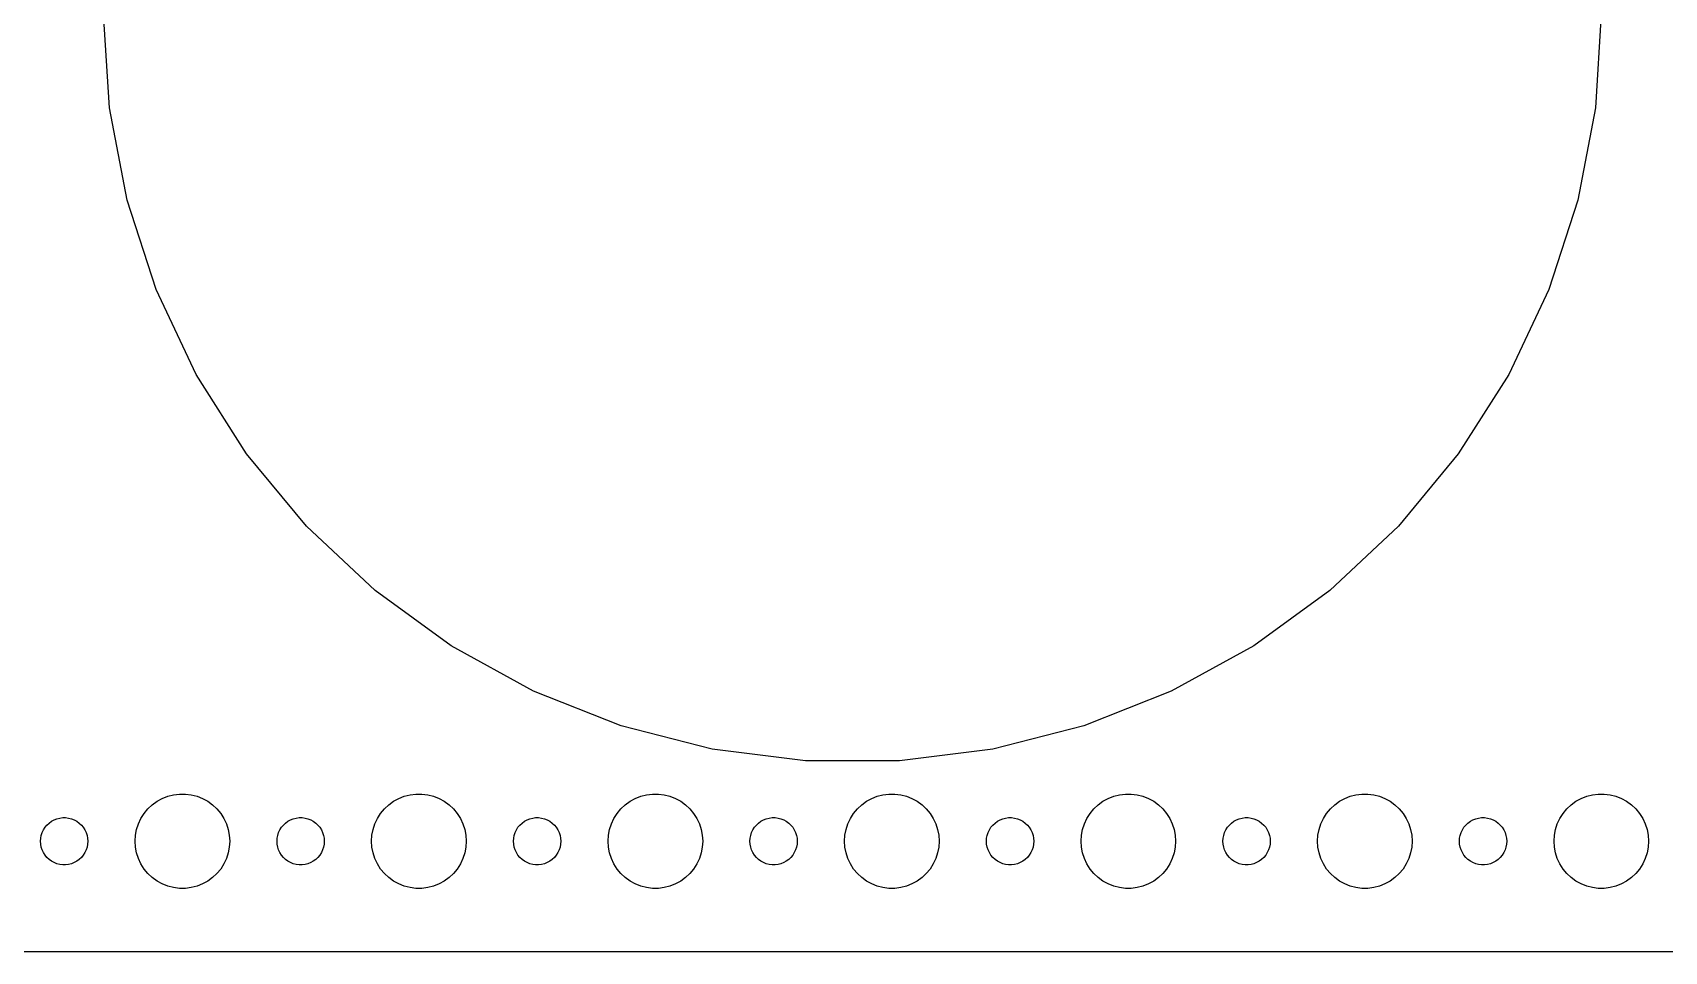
# Model space of a CAD drawing. Header units: metres. Extents: x -254 to 254, y -59 to 59.
# Drawn here: x -152 to -48.5, y -59.5 to -1.2 of the extents above; entities that cross this region are included whole.
import ezdxf

# ---------------------------------------------------------------- set-up
doc = ezdxf.new("R2010")
doc.units = ezdxf.units.M

msp = doc.modelspace()

# ---------------------------------------------------------------- linework, layer by layer
for p, q in [((-147.125, -5.9533), (-147.5, 0)), ((-52.5, 0), (-52.8745, -5.9533)), ((-146.008, -11.8128), (-147.125, -5.9533)), ((-52.8745, -5.9533), (-53.9923, -11.8128)), ((-144.164, -17.4859), (-146.008, -11.8128)), ((-53.9923, -11.8128), (-55.8356, -17.4859)), ((-141.625, -22.8833), (-144.164, -17.4859)), ((-55.8356, -17.4859), (-58.3754, -22.8833)), ((-138.428, -27.9198), (-141.625, -22.8833)), ((-58.3754, -22.8833), (-61.5717, -27.9198)), ((-134.626, -32.516), (-138.428, -27.9198)), ((-61.5717, -27.9198), (-65.374, -32.516)), ((-130.278, -36.5994), (-134.626, -32.516)), ((-65.374, -32.516), (-69.7224, -36.5994)), ((-125.452, -40.1056), (-130.278, -36.5994)), ((-69.7224, -36.5994), (-74.5482, -40.1056)), ((-120.225, -42.9793), (-125.452, -40.1056)), ((-74.5482, -40.1056), (-79.7755, -42.9793)), ((-114.678, -45.1752), (-120.225, -42.9793)), ((-79.7755, -42.9793), (-85.3217, -45.1752)), ((-108.901, -46.6586), (-114.678, -45.1752)), ((-85.3217, -45.1752), (-91.0994, -46.6586)), ((-102.983, -47.4063), (-108.901, -46.6586)), ((-97.0174, -47.4063), (-102.983, -47.4063)), ((-91.0994, -46.6586), (-97.0174, -47.4063)), ((-143.777, -49.7855), (-143.427, -49.6468)), ((-143.427, -49.6468), (-143.062, -49.5531)), ((-143.062, -49.5531), (-142.688, -49.5059)), ((-142.688, -49.5059), (-142.312, -49.5059)), ((-142.312, -49.5059), (-141.938, -49.5531)), ((-141.938, -49.5531), (-141.573, -49.6468)), ((-141.573, -49.6468), (-141.223, -49.7855)), ((-128.777, -49.7855), (-128.427, -49.6468)), ((-128.427, -49.6468), (-128.062, -49.5531)), ((-128.062, -49.5531), (-127.688, -49.5059)), ((-127.688, -49.5059), (-127.312, -49.5059)), ((-127.312, -49.5059), (-126.938, -49.5531)), ((-126.938, -49.5531), (-126.573, -49.6468)), ((-126.573, -49.6468), (-126.223, -49.7855)), ((-113.777, -49.7855), (-113.427, -49.6468)), ((-113.427, -49.6468), (-113.062, -49.5531)), ((-113.062, -49.5531), (-112.688, -49.5059)), ((-112.688, -49.5059), (-112.312, -49.5059)), ((-112.312, -49.5059), (-111.938, -49.5531)), ((-111.938, -49.5531), (-111.573, -49.6468)), ((-111.573, -49.6468), (-111.223, -49.7855)), ((-98.7773, -49.7855), (-98.427, -49.6468)), ((-98.427, -49.6468), (-98.0621, -49.5531)), ((-98.0621, -49.5531), (-97.6884, -49.5059)), ((-97.6884, -49.5059), (-97.3116, -49.5059)), ((-97.3116, -49.5059), (-96.9379, -49.5531)), ((-96.9379, -49.5531), (-96.573, -49.6468)), ((-96.573, -49.6468), (-96.2227, -49.7855)), ((-83.7773, -49.7855), (-83.427, -49.6468)), ((-83.427, -49.6468), (-83.0621, -49.5531)), ((-83.0621, -49.5531), (-82.6884, -49.5059)), ((-82.6884, -49.5059), (-82.3116, -49.5059)), ((-82.3116, -49.5059), (-81.9379, -49.5531)), ((-81.9379, -49.5531), (-81.573, -49.6468)), ((-81.573, -49.6468), (-81.2227, -49.7855)), ((-68.7773, -49.7855), (-68.427, -49.6468)), ((-68.427, -49.6468), (-68.0621, -49.5531)), ((-68.0621, -49.5531), (-67.6884, -49.5059)), ((-67.6884, -49.5059), (-67.3116, -49.5059)), ((-67.3116, -49.5059), (-66.9379, -49.5531)), ((-66.9379, -49.5531), (-66.573, -49.6468)), ((-66.573, -49.6468), (-66.2227, -49.7855)), ((-53.7773, -49.7855), (-53.427, -49.6468)), ((-53.427, -49.6468), (-53.0621, -49.5531)), ((-53.0621, -49.5531), (-52.6884, -49.5059)), ((-52.6884, -49.5059), (-52.3116, -49.5059)), ((-52.3116, -49.5059), (-51.9379, -49.5531)), ((-51.9379, -49.5531), (-51.5729, -49.6468)), ((-51.5729, -49.6468), (-51.2227, -49.7855)), ((-144.927, -50.7366), (-144.687, -50.4464)), ((-144.687, -50.4464), (-144.412, -50.1885)), ((-144.412, -50.1885), (-144.107, -49.967)), ((-144.107, -49.967), (-143.777, -49.7855)), ((-141.223, -49.7855), (-140.893, -49.967)), ((-140.893, -49.967), (-140.588, -50.1885)), ((-140.588, -50.1885), (-140.313, -50.4464)), ((-140.313, -50.4464), (-140.073, -50.7366)), ((-129.927, -50.7366), (-129.687, -50.4464)), ((-129.687, -50.4464), (-129.412, -50.1885)), ((-129.412, -50.1885), (-129.107, -49.967)), ((-129.107, -49.967), (-128.777, -49.7855)), ((-126.223, -49.7855), (-125.893, -49.967)), ((-125.893, -49.967), (-125.588, -50.1885)), ((-125.588, -50.1885), (-125.313, -50.4464)), ((-125.313, -50.4464), (-125.073, -50.7366)), ((-114.927, -50.7366), (-114.687, -50.4464)), ((-114.687, -50.4464), (-114.412, -50.1885)), ((-114.412, -50.1885), (-114.107, -49.967)), ((-114.107, -49.967), (-113.777, -49.7855)), ((-111.223, -49.7855), (-110.893, -49.967)), ((-110.893, -49.967), (-110.588, -50.1885)), ((-110.588, -50.1885), (-110.313, -50.4464)), ((-110.313, -50.4464), (-110.073, -50.7366)), ((-99.927, -50.7366), (-99.6869, -50.4464)), ((-99.6869, -50.4464), (-99.4123, -50.1885)), ((-99.4123, -50.1885), (-99.1075, -49.967)), ((-99.1075, -49.967), (-98.7773, -49.7855)), ((-96.2227, -49.7855), (-95.8925, -49.967)), ((-95.8925, -49.967), (-95.5877, -50.1885)), ((-95.5877, -50.1885), (-95.3131, -50.4464)), ((-95.3131, -50.4464), (-95.073, -50.7366)), ((-84.927, -50.7366), (-84.6869, -50.4464)), ((-84.6869, -50.4464), (-84.4123, -50.1885)), ((-84.4123, -50.1885), (-84.1075, -49.967)), ((-84.1075, -49.967), (-83.7773, -49.7855)), ((-81.2227, -49.7855), (-80.8925, -49.967)), ((-80.8925, -49.967), (-80.5877, -50.1885)), ((-80.5877, -50.1885), (-80.3131, -50.4464)), ((-80.3131, -50.4464), (-80.073, -50.7366)), ((-69.927, -50.7366), (-69.6869, -50.4464)), ((-69.6869, -50.4464), (-69.4123, -50.1885)), ((-69.4123, -50.1885), (-69.1075, -49.967)), ((-69.1075, -49.967), (-68.7773, -49.7855)), ((-66.2227, -49.7855), (-65.8925, -49.967)), ((-65.8925, -49.967), (-65.5877, -50.1885)), ((-65.5877, -50.1885), (-65.3131, -50.4464)), ((-65.3131, -50.4464), (-65.073, -50.7366)), ((-54.927, -50.7366), (-54.6869, -50.4464)), ((-54.6869, -50.4464), (-54.4123, -50.1885)), ((-54.4123, -50.1885), (-54.1075, -49.967)), ((-54.1075, -49.967), (-53.7773, -49.7855)), ((-51.2227, -49.7855), (-50.8925, -49.967)), ((-50.8925, -49.967), (-50.5877, -50.1885)), ((-50.5877, -50.1885), (-50.3131, -50.4464)), ((-50.3131, -50.4464), (-50.0729, -50.7366)), ((-151.314, -51.7774), (-151.214, -51.6183)), ((-151.214, -51.6183), (-151.093, -51.4732)), ((-151.093, -51.4732), (-150.956, -51.3442)), ((-150.956, -51.3442), (-150.804, -51.2335)), ((-150.804, -51.2335), (-150.639, -51.1428)), ((-150.639, -51.1428), (-150.464, -51.0734)), ((-150.464, -51.0734), (-150.281, -51.0266)), ((-150.281, -51.0266), (-150.094, -51.003)), ((-150.094, -51.003), (-149.906, -51.003)), ((-149.906, -51.003), (-149.719, -51.0266)), ((-149.719, -51.0266), (-149.536, -51.0734)), ((-149.536, -51.0734), (-149.361, -51.1428)), ((-149.361, -51.1428), (-149.196, -51.2335)), ((-149.196, -51.2335), (-149.044, -51.3442)), ((-149.044, -51.3442), (-148.907, -51.4732)), ((-148.907, -51.4732), (-148.786, -51.6183)), ((-148.786, -51.6183), (-148.686, -51.7774)), ((-145.406, -51.7539), (-145.289, -51.3956)), ((-145.289, -51.3956), (-145.129, -51.0547)), ((-145.129, -51.0547), (-144.927, -50.7366)), ((-140.073, -50.7366), (-139.871, -51.0547)), ((-139.871, -51.0547), (-139.711, -51.3956)), ((-139.711, -51.3956), (-139.594, -51.7539)), ((-136.314, -51.7774), (-136.214, -51.6183)), ((-136.214, -51.6183), (-136.093, -51.4732)), ((-136.093, -51.4732), (-135.956, -51.3442)), ((-135.956, -51.3442), (-135.804, -51.2335)), ((-135.804, -51.2335), (-135.639, -51.1428)), ((-135.639, -51.1428), (-135.464, -51.0734)), ((-135.464, -51.0734), (-135.281, -51.0266)), ((-135.281, -51.0266), (-135.094, -51.003)), ((-135.094, -51.003), (-134.906, -51.003)), ((-134.906, -51.003), (-134.719, -51.0266)), ((-134.719, -51.0266), (-134.536, -51.0734)), ((-134.536, -51.0734), (-134.361, -51.1428)), ((-134.361, -51.1428), (-134.196, -51.2335)), ((-134.196, -51.2335), (-134.044, -51.3442)), ((-134.044, -51.3442), (-133.907, -51.4732)), ((-133.907, -51.4732), (-133.786, -51.6183)), ((-133.786, -51.6183), (-133.686, -51.7774)), ((-130.406, -51.7539), (-130.289, -51.3956)), ((-130.289, -51.3956), (-130.129, -51.0547)), ((-130.129, -51.0547), (-129.927, -50.7366)), ((-125.073, -50.7366), (-124.871, -51.0547)), ((-124.871, -51.0547), (-124.711, -51.3956)), ((-124.711, -51.3956), (-124.594, -51.7539)), ((-121.314, -51.7774), (-121.214, -51.6183)), ((-121.214, -51.6183), (-121.093, -51.4732)), ((-121.093, -51.4732), (-120.956, -51.3442)), ((-120.956, -51.3442), (-120.804, -51.2335)), ((-120.804, -51.2335), (-120.639, -51.1428)), ((-120.639, -51.1428), (-120.464, -51.0734)), ((-120.464, -51.0734), (-120.281, -51.0266)), ((-120.281, -51.0266), (-120.094, -51.003)), ((-120.094, -51.003), (-119.906, -51.003)), ((-119.906, -51.003), (-119.719, -51.0266)), ((-119.719, -51.0266), (-119.536, -51.0734)), ((-119.536, -51.0734), (-119.361, -51.1428)), ((-119.361, -51.1428), (-119.196, -51.2335)), ((-119.196, -51.2335), (-119.044, -51.3442)), ((-119.044, -51.3442), (-118.907, -51.4732)), ((-118.907, -51.4732), (-118.786, -51.6183)), ((-118.786, -51.6183), (-118.686, -51.7774)), ((-115.406, -51.7539), (-115.289, -51.3956)), ((-115.289, -51.3956), (-115.129, -51.0547)), ((-115.129, -51.0547), (-114.927, -50.7366)), ((-110.073, -50.7366), (-109.871, -51.0547)), ((-109.871, -51.0547), (-109.711, -51.3956)), ((-109.711, -51.3956), (-109.594, -51.7539)), ((-106.314, -51.7774), (-106.214, -51.6183)), ((-106.214, -51.6183), (-106.093, -51.4732)), ((-106.093, -51.4732), (-105.956, -51.3442)), ((-105.956, -51.3442), (-105.804, -51.2335)), ((-105.804, -51.2335), (-105.639, -51.1428)), ((-105.639, -51.1428), (-105.464, -51.0734)), ((-105.464, -51.0734), (-105.281, -51.0266)), ((-105.281, -51.0266), (-105.094, -51.003)), ((-105.094, -51.003), (-104.906, -51.003)), ((-104.906, -51.003), (-104.719, -51.0266)), ((-104.719, -51.0266), (-104.536, -51.0734)), ((-104.536, -51.0734), (-104.361, -51.1428)), ((-104.361, -51.1428), (-104.196, -51.2335)), ((-104.196, -51.2335), (-104.044, -51.3442)), ((-104.044, -51.3442), (-103.907, -51.4732)), ((-103.907, -51.4732), (-103.786, -51.6183)), ((-103.786, -51.6183), (-103.686, -51.7774)), ((-100.406, -51.7539), (-100.289, -51.3956)), ((-100.289, -51.3956), (-100.129, -51.0547)), ((-100.129, -51.0547), (-99.927, -50.7366)), ((-95.073, -50.7366), (-94.8711, -51.0547)), ((-94.8711, -51.0547), (-94.7107, -51.3956)), ((-94.7107, -51.3956), (-94.5943, -51.7539)), ((-91.3145, -51.7774), (-91.2135, -51.6183)), ((-91.2135, -51.6183), (-91.0934, -51.4732)), ((-91.0934, -51.4732), (-90.9561, -51.3442)), ((-90.9561, -51.3442), (-90.8037, -51.2335)), ((-90.8037, -51.2335), (-90.6387, -51.1428)), ((-90.6387, -51.1428), (-90.4635, -51.0734)), ((-90.4635, -51.0734), (-90.2811, -51.0266)), ((-90.2811, -51.0266), (-90.0942, -51.003)), ((-90.0942, -51.003), (-89.9058, -51.003)), ((-89.9058, -51.003), (-89.7189, -51.0266)), ((-89.7189, -51.0266), (-89.5365, -51.0734)), ((-89.5365, -51.0734), (-89.3613, -51.1428)), ((-89.3613, -51.1428), (-89.1963, -51.2335)), ((-89.1963, -51.2335), (-89.0439, -51.3442)), ((-89.0439, -51.3442), (-88.9065, -51.4732)), ((-88.9065, -51.4732), (-88.7865, -51.6183)), ((-88.7865, -51.6183), (-88.6855, -51.7774)), ((-85.4057, -51.7539), (-85.2893, -51.3956)), ((-85.2893, -51.3956), (-85.1289, -51.0547)), ((-85.1289, -51.0547), (-84.927, -50.7366)), ((-80.073, -50.7366), (-79.8711, -51.0547)), ((-79.8711, -51.0547), (-79.7107, -51.3956)), ((-79.7107, -51.3956), (-79.5943, -51.7539)), ((-76.3145, -51.7774), (-76.2135, -51.6183)), ((-76.2135, -51.6183), (-76.0934, -51.4732)), ((-76.0934, -51.4732), (-75.9561, -51.3442)), ((-75.9561, -51.3442), (-75.8037, -51.2335)), ((-75.8037, -51.2335), (-75.6387, -51.1428)), ((-75.6387, -51.1428), (-75.4635, -51.0734)), ((-75.4635, -51.0734), (-75.2811, -51.0266)), ((-75.2811, -51.0266), (-75.0942, -51.003)), ((-75.0942, -51.003), (-74.9058, -51.003)), ((-74.9058, -51.003), (-74.7189, -51.0266)), ((-74.7189, -51.0266), (-74.5365, -51.0734)), ((-74.5365, -51.0734), (-74.3613, -51.1428)), ((-74.3613, -51.1428), (-74.1963, -51.2335)), ((-74.1963, -51.2335), (-74.0439, -51.3442)), ((-74.0439, -51.3442), (-73.9065, -51.4732)), ((-73.9065, -51.4732), (-73.7865, -51.6183)), ((-73.7865, -51.6183), (-73.6855, -51.7774)), ((-70.4057, -51.7539), (-70.2893, -51.3956)), ((-70.2893, -51.3956), (-70.1289, -51.0547)), ((-70.1289, -51.0547), (-69.927, -50.7366)), ((-65.073, -50.7366), (-64.8711, -51.0547)), ((-64.8711, -51.0547), (-64.7107, -51.3956)), ((-64.7107, -51.3956), (-64.5943, -51.7539)), ((-61.3145, -51.7774), (-61.2135, -51.6183)), ((-61.2135, -51.6183), (-61.0934, -51.4732)), ((-61.0934, -51.4732), (-60.9561, -51.3442)), ((-60.9561, -51.3442), (-60.8037, -51.2335)), ((-60.8037, -51.2335), (-60.6387, -51.1428)), ((-60.6387, -51.1428), (-60.4635, -51.0734)), ((-60.4635, -51.0734), (-60.2811, -51.0266)), ((-60.2811, -51.0266), (-60.0942, -51.003)), ((-60.0942, -51.003), (-59.9058, -51.003)), ((-59.9058, -51.003), (-59.7189, -51.0266)), ((-59.7189, -51.0266), (-59.5365, -51.0734)), ((-59.5365, -51.0734), (-59.3613, -51.1428)), ((-59.3613, -51.1428), (-59.1963, -51.2335)), ((-59.1963, -51.2335), (-59.0439, -51.3442)), ((-59.0439, -51.3442), (-58.9065, -51.4732)), ((-58.9065, -51.4732), (-58.7865, -51.6183)), ((-58.7865, -51.6183), (-58.6855, -51.7774)), ((-55.4057, -51.7539), (-55.2893, -51.3956)), ((-55.2893, -51.3956), (-55.1289, -51.0547)), ((-55.1289, -51.0547), (-54.927, -50.7366)), ((-50.0729, -50.7366), (-49.8711, -51.0547)), ((-49.8711, -51.0547), (-49.7107, -51.3956)), ((-49.7107, -51.3956), (-49.5942, -51.7539)), ((-151.5, -52.5), (-151.488, -52.312)), ((-151.488, -52.688), (-151.5, -52.5)), ((-151.488, -52.312), (-151.453, -52.127)), ((-151.453, -52.873), (-151.488, -52.688)), ((-151.453, -52.127), (-151.395, -51.9478)), ((-151.395, -51.9478), (-151.314, -51.7774)), ((-148.686, -51.7774), (-148.605, -51.9478)), ((-148.605, -51.9478), (-148.547, -52.127)), ((-148.547, -52.127), (-148.512, -52.312)), ((-148.512, -52.688), (-148.547, -52.873)), ((-148.512, -52.312), (-148.5, -52.5)), ((-148.5, -52.5), (-148.512, -52.688)), ((-145.5, -52.5), (-145.476, -52.124)), ((-145.476, -52.876), (-145.5, -52.5)), ((-145.476, -52.124), (-145.406, -51.7539)), ((-139.594, -51.7539), (-139.524, -52.124)), ((-139.524, -52.124), (-139.5, -52.5)), ((-139.5, -52.5), (-139.524, -52.876)), ((-136.5, -52.5), (-136.488, -52.312)), ((-136.488, -52.688), (-136.5, -52.5)), ((-136.488, -52.312), (-136.453, -52.127)), ((-136.453, -52.873), (-136.488, -52.688)), ((-136.453, -52.127), (-136.395, -51.9478)), ((-136.395, -51.9478), (-136.314, -51.7774)), ((-133.686, -51.7774), (-133.605, -51.9478)), ((-133.605, -51.9478), (-133.547, -52.127)), ((-133.547, -52.127), (-133.512, -52.312)), ((-133.512, -52.688), (-133.547, -52.873)), ((-133.512, -52.312), (-133.5, -52.5)), ((-133.5, -52.5), (-133.512, -52.688)), ((-130.5, -52.5), (-130.476, -52.124)), ((-130.476, -52.876), (-130.5, -52.5)), ((-130.476, -52.124), (-130.406, -51.7539)), ((-124.594, -51.7539), (-124.524, -52.124)), ((-124.524, -52.124), (-124.5, -52.5)), ((-124.5, -52.5), (-124.524, -52.876)), ((-121.5, -52.5), (-121.488, -52.312)), ((-121.488, -52.688), (-121.5, -52.5)), ((-121.488, -52.312), (-121.453, -52.127)), ((-121.453, -52.873), (-121.488, -52.688)), ((-121.453, -52.127), (-121.395, -51.9478)), ((-121.395, -51.9478), (-121.314, -51.7774)), ((-118.686, -51.7774), (-118.605, -51.9478)), ((-118.605, -51.9478), (-118.547, -52.127)), ((-118.547, -52.127), (-118.512, -52.312)), ((-118.512, -52.688), (-118.547, -52.873)), ((-118.512, -52.312), (-118.5, -52.5)), ((-118.5, -52.5), (-118.512, -52.688)), ((-115.5, -52.5), (-115.476, -52.124)), ((-115.476, -52.876), (-115.5, -52.5)), ((-115.476, -52.124), (-115.406, -51.7539)), ((-109.594, -51.7539), (-109.524, -52.124)), ((-109.524, -52.124), (-109.5, -52.5)), ((-109.5, -52.5), (-109.524, -52.876)), ((-106.5, -52.5), (-106.488, -52.312)), ((-106.488, -52.688), (-106.5, -52.5)), ((-106.488, -52.312), (-106.453, -52.127)), ((-106.453, -52.873), (-106.488, -52.688)), ((-106.453, -52.127), (-106.395, -51.9478)), ((-106.395, -51.9478), (-106.314, -51.7774)), ((-103.686, -51.7774), (-103.605, -51.9478)), ((-103.605, -51.9478), (-103.547, -52.127)), ((-103.547, -52.127), (-103.512, -52.312)), ((-103.512, -52.688), (-103.547, -52.873)), ((-103.512, -52.312), (-103.5, -52.5)), ((-103.5, -52.5), (-103.512, -52.688)), ((-100.5, -52.5), (-100.476, -52.124)), ((-100.476, -52.876), (-100.5, -52.5)), ((-100.476, -52.124), (-100.406, -51.7539)), ((-94.5943, -51.7539), (-94.5237, -52.124)), ((-94.5237, -52.124), (-94.5, -52.5)), ((-94.5, -52.5), (-94.5237, -52.876)), ((-91.5, -52.5), (-91.4882, -52.312)), ((-91.4882, -52.688), (-91.5, -52.5)), ((-91.4882, -52.312), (-91.4529, -52.127)), ((-91.4529, -52.873), (-91.4882, -52.688)), ((-91.4529, -52.127), (-91.3947, -51.9478)), ((-91.3947, -51.9478), (-91.3145, -51.7774)), ((-88.6855, -51.7774), (-88.6053, -51.9478)), ((-88.6053, -51.9478), (-88.5471, -52.127)), ((-88.5471, -52.127), (-88.5118, -52.312)), ((-88.5118, -52.688), (-88.5471, -52.873)), ((-88.5118, -52.312), (-88.5, -52.5)), ((-88.5, -52.5), (-88.5118, -52.688)), ((-85.5, -52.5), (-85.4763, -52.124)), ((-85.4763, -52.876), (-85.5, -52.5)), ((-85.4763, -52.124), (-85.4057, -51.7539)), ((-79.5943, -51.7539), (-79.5237, -52.124)), ((-79.5237, -52.124), (-79.5, -52.5)), ((-79.5, -52.5), (-79.5237, -52.876)), ((-76.5, -52.5), (-76.4882, -52.312)), ((-76.4882, -52.688), (-76.5, -52.5)), ((-76.4882, -52.312), (-76.4529, -52.127)), ((-76.4529, -52.873), (-76.4882, -52.688)), ((-76.4529, -52.127), (-76.3947, -51.9478)), ((-76.3947, -51.9478), (-76.3145, -51.7774)), ((-73.6855, -51.7774), (-73.6053, -51.9478)), ((-73.6053, -51.9478), (-73.5471, -52.127)), ((-73.5471, -52.127), (-73.5118, -52.312)), ((-73.5118, -52.688), (-73.5471, -52.873)), ((-73.5118, -52.312), (-73.5, -52.5)), ((-73.5, -52.5), (-73.5118, -52.688)), ((-70.5, -52.5), (-70.4763, -52.124)), ((-70.4763, -52.876), (-70.5, -52.5)), ((-70.4763, -52.124), (-70.4057, -51.7539)), ((-64.5943, -51.7539), (-64.5237, -52.124)), ((-64.5237, -52.124), (-64.5, -52.5)), ((-64.5, -52.5), (-64.5237, -52.876)), ((-61.5, -52.5), (-61.4882, -52.312)), ((-61.4882, -52.688), (-61.5, -52.5)), ((-61.4882, -52.312), (-61.4529, -52.127)), ((-61.4529, -52.873), (-61.4882, -52.688)), ((-61.4529, -52.127), (-61.3947, -51.9478)), ((-61.3947, -51.9478), (-61.3145, -51.7774)), ((-58.6855, -51.7774), (-58.6053, -51.9478)), ((-58.6053, -51.9478), (-58.5471, -52.127)), ((-58.5471, -52.127), (-58.5118, -52.312)), ((-58.5118, -52.688), (-58.5471, -52.873)), ((-58.5118, -52.312), (-58.5, -52.5)), ((-58.5, -52.5), (-58.5118, -52.688)), ((-55.5, -52.5), (-55.4763, -52.124)), ((-55.4763, -52.876), (-55.5, -52.5)), ((-55.4763, -52.124), (-55.4057, -51.7539)), ((-49.5942, -51.7539), (-49.5237, -52.124)), ((-49.5237, -52.124), (-49.5, -52.5)), ((-49.5, -52.5), (-49.5237, -52.876)), ((-151.395, -53.0522), (-151.453, -52.873)), ((-151.314, -53.2226), (-151.395, -53.0522)), ((-151.214, -53.3817), (-151.314, -53.2226)), ((-151.093, -53.5268), (-151.214, -53.3817)), ((-150.956, -53.6558), (-151.093, -53.5268)), ((-150.804, -53.7665), (-150.956, -53.6558)), ((-150.639, -53.8572), (-150.804, -53.7665)), ((-149.196, -53.7665), (-149.361, -53.8572)), ((-149.044, -53.6558), (-149.196, -53.7665)), ((-148.907, -53.5268), (-149.044, -53.6558)), ((-148.786, -53.3817), (-148.907, -53.5268)), ((-148.686, -53.2226), (-148.786, -53.3817)), ((-148.605, -53.0522), (-148.686, -53.2226)), ((-148.547, -52.873), (-148.605, -53.0522)), ((-145.406, -53.2461), (-145.476, -52.876)), ((-145.289, -53.6044), (-145.406, -53.2461)), ((-145.129, -53.9453), (-145.289, -53.6044)), ((-139.711, -53.6044), (-139.871, -53.9453)), ((-139.594, -53.2461), (-139.711, -53.6044)), ((-139.524, -52.876), (-139.594, -53.2461)), ((-136.395, -53.0522), (-136.453, -52.873)), ((-136.314, -53.2226), (-136.395, -53.0522)), ((-136.214, -53.3817), (-136.314, -53.2226)), ((-136.093, -53.5268), (-136.214, -53.3817)), ((-135.956, -53.6558), (-136.093, -53.5268)), ((-135.804, -53.7665), (-135.956, -53.6558)), ((-135.639, -53.8572), (-135.804, -53.7665)), ((-134.196, -53.7665), (-134.361, -53.8572)), ((-134.044, -53.6558), (-134.196, -53.7665)), ((-133.907, -53.5268), (-134.044, -53.6558)), ((-133.786, -53.3817), (-133.907, -53.5268)), ((-133.686, -53.2226), (-133.786, -53.3817)), ((-133.605, -53.0522), (-133.686, -53.2226)), ((-133.547, -52.873), (-133.605, -53.0522)), ((-130.406, -53.2461), (-130.476, -52.876)), ((-130.289, -53.6044), (-130.406, -53.2461)), ((-130.129, -53.9453), (-130.289, -53.6044)), ((-124.711, -53.6044), (-124.871, -53.9453)), ((-124.594, -53.2461), (-124.711, -53.6044)), ((-124.524, -52.876), (-124.594, -53.2461)), ((-121.395, -53.0522), (-121.453, -52.873)), ((-121.314, -53.2226), (-121.395, -53.0522)), ((-121.214, -53.3817), (-121.314, -53.2226)), ((-121.093, -53.5268), (-121.214, -53.3817)), ((-120.956, -53.6558), (-121.093, -53.5268)), ((-120.804, -53.7665), (-120.956, -53.6558)), ((-120.639, -53.8572), (-120.804, -53.7665)), ((-119.196, -53.7665), (-119.361, -53.8572)), ((-119.044, -53.6558), (-119.196, -53.7665)), ((-118.907, -53.5268), (-119.044, -53.6558)), ((-118.786, -53.3817), (-118.907, -53.5268)), ((-118.686, -53.2226), (-118.786, -53.3817)), ((-118.605, -53.0522), (-118.686, -53.2226)), ((-118.547, -52.873), (-118.605, -53.0522)), ((-115.406, -53.2461), (-115.476, -52.876)), ((-115.289, -53.6044), (-115.406, -53.2461)), ((-115.129, -53.9453), (-115.289, -53.6044)), ((-109.711, -53.6044), (-109.871, -53.9453)), ((-109.594, -53.2461), (-109.711, -53.6044)), ((-109.524, -52.876), (-109.594, -53.2461)), ((-106.395, -53.0522), (-106.453, -52.873)), ((-106.314, -53.2226), (-106.395, -53.0522)), ((-106.214, -53.3817), (-106.314, -53.2226)), ((-106.093, -53.5268), (-106.214, -53.3817)), ((-105.956, -53.6558), (-106.093, -53.5268)), ((-105.804, -53.7665), (-105.956, -53.6558)), ((-105.639, -53.8572), (-105.804, -53.7665)), ((-104.196, -53.7665), (-104.361, -53.8572)), ((-104.044, -53.6558), (-104.196, -53.7665)), ((-103.907, -53.5268), (-104.044, -53.6558)), ((-103.786, -53.3817), (-103.907, -53.5268)), ((-103.686, -53.2226), (-103.786, -53.3817)), ((-103.605, -53.0522), (-103.686, -53.2226)), ((-103.547, -52.873), (-103.605, -53.0522)), ((-100.406, -53.2461), (-100.476, -52.876)), ((-100.289, -53.6044), (-100.406, -53.2461)), ((-100.129, -53.9453), (-100.289, -53.6044)), ((-94.7107, -53.6044), (-94.8711, -53.9453)), ((-94.5943, -53.2461), (-94.7107, -53.6044)), ((-94.5237, -52.876), (-94.5943, -53.2461)), ((-91.3947, -53.0522), (-91.4529, -52.873)), ((-91.3145, -53.2226), (-91.3947, -53.0522)), ((-91.2135, -53.3817), (-91.3145, -53.2226)), ((-91.0934, -53.5268), (-91.2135, -53.3817)), ((-90.9561, -53.6558), (-91.0934, -53.5268)), ((-90.8037, -53.7665), (-90.9561, -53.6558)), ((-90.6387, -53.8572), (-90.8037, -53.7665)), ((-89.1963, -53.7665), (-89.3613, -53.8572)), ((-89.0439, -53.6558), (-89.1963, -53.7665)), ((-88.9065, -53.5268), (-89.0439, -53.6558)), ((-88.7865, -53.3817), (-88.9065, -53.5268)), ((-88.6855, -53.2226), (-88.7865, -53.3817)), ((-88.6053, -53.0522), (-88.6855, -53.2226)), ((-88.5471, -52.873), (-88.6053, -53.0522)), ((-85.4057, -53.2461), (-85.4763, -52.876)), ((-85.2893, -53.6044), (-85.4057, -53.2461)), ((-85.1289, -53.9453), (-85.2893, -53.6044)), ((-79.7107, -53.6044), (-79.8711, -53.9453)), ((-79.5943, -53.2461), (-79.7107, -53.6044)), ((-79.5237, -52.876), (-79.5943, -53.2461)), ((-76.3947, -53.0522), (-76.4529, -52.873)), ((-76.3145, -53.2226), (-76.3947, -53.0522)), ((-76.2135, -53.3817), (-76.3145, -53.2226)), ((-76.0934, -53.5268), (-76.2135, -53.3817)), ((-75.9561, -53.6558), (-76.0934, -53.5268)), ((-75.8037, -53.7665), (-75.9561, -53.6558)), ((-75.6387, -53.8572), (-75.8037, -53.7665)), ((-74.1963, -53.7665), (-74.3613, -53.8572)), ((-74.0439, -53.6558), (-74.1963, -53.7665)), ((-73.9065, -53.5268), (-74.0439, -53.6558)), ((-73.7865, -53.3817), (-73.9065, -53.5268)), ((-73.6855, -53.2226), (-73.7865, -53.3817)), ((-73.6053, -53.0522), (-73.6855, -53.2226)), ((-73.5471, -52.873), (-73.6053, -53.0522)), ((-70.4057, -53.2461), (-70.4763, -52.876)), ((-70.2893, -53.6044), (-70.4057, -53.2461)), ((-70.1289, -53.9453), (-70.2893, -53.6044)), ((-64.7107, -53.6044), (-64.8711, -53.9453)), ((-64.5943, -53.2461), (-64.7107, -53.6044)), ((-64.5237, -52.876), (-64.5943, -53.2461)), ((-61.3947, -53.0522), (-61.4529, -52.873)), ((-61.3145, -53.2226), (-61.3947, -53.0522)), ((-61.2135, -53.3817), (-61.3145, -53.2226)), ((-61.0934, -53.5268), (-61.2135, -53.3817)), ((-60.9561, -53.6558), (-61.0934, -53.5268)), ((-60.8037, -53.7665), (-60.9561, -53.6558)), ((-60.6387, -53.8572), (-60.8037, -53.7665)), ((-59.1963, -53.7665), (-59.3613, -53.8572)), ((-59.0439, -53.6558), (-59.1963, -53.7665)), ((-58.9065, -53.5268), (-59.0439, -53.6558)), ((-58.7865, -53.3817), (-58.9065, -53.5268)), ((-58.6855, -53.2226), (-58.7865, -53.3817)), ((-58.6053, -53.0522), (-58.6855, -53.2226)), ((-58.5471, -52.873), (-58.6053, -53.0522)), ((-55.4057, -53.2461), (-55.4763, -52.876)), ((-55.2893, -53.6044), (-55.4057, -53.2461)), ((-55.1289, -53.9453), (-55.2893, -53.6044)), ((-49.7107, -53.6044), (-49.8711, -53.9453)), ((-49.5942, -53.2461), (-49.7107, -53.6044)), ((-49.5237, -52.876), (-49.5942, -53.2461)), ((-150.464, -53.9266), (-150.639, -53.8572)), ((-150.281, -53.9734), (-150.464, -53.9266)), ((-150.094, -53.997), (-150.281, -53.9734)), ((-149.906, -53.997), (-150.094, -53.997)), ((-149.719, -53.9734), (-149.906, -53.997)), ((-149.536, -53.9266), (-149.719, -53.9734)), ((-149.361, -53.8572), (-149.536, -53.9266)), ((-144.927, -54.2634), (-145.129, -53.9453)), ((-144.687, -54.5536), (-144.927, -54.2634)), ((-144.412, -54.8115), (-144.687, -54.5536)), ((-144.107, -55.033), (-144.412, -54.8115)), ((-140.588, -54.8115), (-140.893, -55.033)), ((-140.313, -54.5536), (-140.588, -54.8115)), ((-140.073, -54.2634), (-140.313, -54.5536)), ((-139.871, -53.9453), (-140.073, -54.2634)), ((-135.464, -53.9266), (-135.639, -53.8572)), ((-135.281, -53.9734), (-135.464, -53.9266)), ((-135.094, -53.997), (-135.281, -53.9734)), ((-134.906, -53.997), (-135.094, -53.997)), ((-134.719, -53.9734), (-134.906, -53.997)), ((-134.536, -53.9266), (-134.719, -53.9734)), ((-134.361, -53.8572), (-134.536, -53.9266)), ((-129.927, -54.2634), (-130.129, -53.9453)), ((-129.687, -54.5536), (-129.927, -54.2634)), ((-129.412, -54.8115), (-129.687, -54.5536)), ((-129.107, -55.033), (-129.412, -54.8115)), ((-125.588, -54.8115), (-125.893, -55.033)), ((-125.313, -54.5536), (-125.588, -54.8115)), ((-125.073, -54.2634), (-125.313, -54.5536)), ((-124.871, -53.9453), (-125.073, -54.2634)), ((-120.464, -53.9266), (-120.639, -53.8572)), ((-120.281, -53.9734), (-120.464, -53.9266)), ((-120.094, -53.997), (-120.281, -53.9734)), ((-119.906, -53.997), (-120.094, -53.997)), ((-119.719, -53.9734), (-119.906, -53.997)), ((-119.536, -53.9266), (-119.719, -53.9734)), ((-119.361, -53.8572), (-119.536, -53.9266)), ((-114.927, -54.2634), (-115.129, -53.9453)), ((-114.687, -54.5536), (-114.927, -54.2634)), ((-114.412, -54.8115), (-114.687, -54.5536)), ((-114.107, -55.033), (-114.412, -54.8115)), ((-110.588, -54.8115), (-110.893, -55.033)), ((-110.313, -54.5536), (-110.588, -54.8115)), ((-110.073, -54.2634), (-110.313, -54.5536)), ((-109.871, -53.9453), (-110.073, -54.2634)), ((-105.464, -53.9266), (-105.639, -53.8572)), ((-105.281, -53.9734), (-105.464, -53.9266)), ((-105.094, -53.997), (-105.281, -53.9734)), ((-104.906, -53.997), (-105.094, -53.997)), ((-104.719, -53.9734), (-104.906, -53.997)), ((-104.536, -53.9266), (-104.719, -53.9734)), ((-104.361, -53.8572), (-104.536, -53.9266)), ((-99.927, -54.2634), (-100.129, -53.9453)), ((-99.6869, -54.5536), (-99.927, -54.2634)), ((-99.4123, -54.8115), (-99.6869, -54.5536)), ((-99.1075, -55.033), (-99.4123, -54.8115)), ((-95.5877, -54.8115), (-95.8925, -55.033)), ((-95.3131, -54.5536), (-95.5877, -54.8115)), ((-95.073, -54.2634), (-95.3131, -54.5536)), ((-94.8711, -53.9453), (-95.073, -54.2634)), ((-90.4635, -53.9266), (-90.6387, -53.8572)), ((-90.2811, -53.9734), (-90.4635, -53.9266)), ((-90.0942, -53.997), (-90.2811, -53.9734)), ((-89.9058, -53.997), (-90.0942, -53.997)), ((-89.7189, -53.9734), (-89.9058, -53.997)), ((-89.5365, -53.9266), (-89.7189, -53.9734)), ((-89.3613, -53.8572), (-89.5365, -53.9266)), ((-84.927, -54.2634), (-85.1289, -53.9453)), ((-84.6869, -54.5536), (-84.927, -54.2634)), ((-84.4123, -54.8115), (-84.6869, -54.5536)), ((-84.1075, -55.033), (-84.4123, -54.8115)), ((-80.5877, -54.8115), (-80.8925, -55.033)), ((-80.3131, -54.5536), (-80.5877, -54.8115)), ((-80.073, -54.2634), (-80.3131, -54.5536)), ((-79.8711, -53.9453), (-80.073, -54.2634)), ((-75.4635, -53.9266), (-75.6387, -53.8572)), ((-75.2811, -53.9734), (-75.4635, -53.9266)), ((-75.0942, -53.997), (-75.2811, -53.9734)), ((-74.9058, -53.997), (-75.0942, -53.997)), ((-74.7189, -53.9734), (-74.9058, -53.997)), ((-74.5365, -53.9266), (-74.7189, -53.9734)), ((-74.3613, -53.8572), (-74.5365, -53.9266)), ((-69.927, -54.2634), (-70.1289, -53.9453)), ((-69.6869, -54.5536), (-69.927, -54.2634)), ((-69.4123, -54.8115), (-69.6869, -54.5536)), ((-69.1075, -55.033), (-69.4123, -54.8115)), ((-65.5877, -54.8115), (-65.8925, -55.033)), ((-65.3131, -54.5536), (-65.5877, -54.8115)), ((-65.073, -54.2634), (-65.3131, -54.5536)), ((-64.8711, -53.9453), (-65.073, -54.2634)), ((-60.4635, -53.9266), (-60.6387, -53.8572)), ((-60.2811, -53.9734), (-60.4635, -53.9266)), ((-60.0942, -53.997), (-60.2811, -53.9734)), ((-59.9058, -53.997), (-60.0942, -53.997)), ((-59.7189, -53.9734), (-59.9058, -53.997)), ((-59.5365, -53.9266), (-59.7189, -53.9734)), ((-59.3613, -53.8572), (-59.5365, -53.9266)), ((-54.927, -54.2634), (-55.1289, -53.9453)), ((-54.6869, -54.5536), (-54.927, -54.2634)), ((-54.4123, -54.8115), (-54.6869, -54.5536)), ((-54.1075, -55.033), (-54.4123, -54.8115)), ((-50.5877, -54.8115), (-50.8925, -55.033)), ((-50.3131, -54.5536), (-50.5877, -54.8115)), ((-50.0729, -54.2634), (-50.3131, -54.5536)), ((-49.8711, -53.9453), (-50.0729, -54.2634)), ((-143.777, -55.2145), (-144.107, -55.033)), ((-143.427, -55.3532), (-143.777, -55.2145)), ((-143.062, -55.4469), (-143.427, -55.3532)), ((-142.688, -55.4941), (-143.062, -55.4469)), ((-142.312, -55.4941), (-142.688, -55.4941)), ((-141.938, -55.4469), (-142.312, -55.4941)), ((-141.573, -55.3532), (-141.938, -55.4469)), ((-141.223, -55.2145), (-141.573, -55.3532)), ((-140.893, -55.033), (-141.223, -55.2145)), ((-128.777, -55.2145), (-129.107, -55.033)), ((-128.427, -55.3532), (-128.777, -55.2145)), ((-128.062, -55.4469), (-128.427, -55.3532)), ((-127.688, -55.4941), (-128.062, -55.4469)), ((-127.312, -55.4941), (-127.688, -55.4941)), ((-126.938, -55.4469), (-127.312, -55.4941)), ((-126.573, -55.3532), (-126.938, -55.4469)), ((-126.223, -55.2145), (-126.573, -55.3532)), ((-125.893, -55.033), (-126.223, -55.2145)), ((-113.777, -55.2145), (-114.107, -55.033)), ((-113.427, -55.3532), (-113.777, -55.2145)), ((-113.062, -55.4469), (-113.427, -55.3532)), ((-112.688, -55.4941), (-113.062, -55.4469)), ((-112.312, -55.4941), (-112.688, -55.4941)), ((-111.938, -55.4469), (-112.312, -55.4941)), ((-111.573, -55.3532), (-111.938, -55.4469)), ((-111.223, -55.2145), (-111.573, -55.3532)), ((-110.893, -55.033), (-111.223, -55.2145)), ((-98.7773, -55.2145), (-99.1075, -55.033)), ((-98.427, -55.3532), (-98.7773, -55.2145)), ((-98.0621, -55.4469), (-98.427, -55.3532)), ((-97.6884, -55.4941), (-98.0621, -55.4469)), ((-97.3116, -55.4941), (-97.6884, -55.4941)), ((-96.9379, -55.4469), (-97.3116, -55.4941)), ((-96.573, -55.3532), (-96.9379, -55.4469)), ((-96.2227, -55.2145), (-96.573, -55.3532)), ((-95.8925, -55.033), (-96.2227, -55.2145)), ((-83.7773, -55.2145), (-84.1075, -55.033)), ((-83.427, -55.3532), (-83.7773, -55.2145)), ((-83.0621, -55.4469), (-83.427, -55.3532)), ((-82.6884, -55.4941), (-83.0621, -55.4469)), ((-82.3116, -55.4941), (-82.6884, -55.4941)), ((-81.9379, -55.4469), (-82.3116, -55.4941)), ((-81.573, -55.3532), (-81.9379, -55.4469)), ((-81.2227, -55.2145), (-81.573, -55.3532)), ((-80.8925, -55.033), (-81.2227, -55.2145)), ((-68.7773, -55.2145), (-69.1075, -55.033)), ((-68.427, -55.3532), (-68.7773, -55.2145)), ((-68.0621, -55.4469), (-68.427, -55.3532)), ((-67.6884, -55.4941), (-68.0621, -55.4469)), ((-67.3116, -55.4941), (-67.6884, -55.4941)), ((-66.9379, -55.4469), (-67.3116, -55.4941)), ((-66.573, -55.3532), (-66.9379, -55.4469)), ((-66.2227, -55.2145), (-66.573, -55.3532)), ((-65.8925, -55.033), (-66.2227, -55.2145)), ((-53.7773, -55.2145), (-54.1075, -55.033)), ((-53.427, -55.3532), (-53.7773, -55.2145)), ((-53.0621, -55.4469), (-53.427, -55.3532)), ((-52.6884, -55.4941), (-53.0621, -55.4469)), ((-52.3116, -55.4941), (-52.6884, -55.4941)), ((-51.9379, -55.4469), (-52.3116, -55.4941)), ((-51.5729, -55.3532), (-51.9379, -55.4469)), ((-51.2227, -55.2145), (-51.5729, -55.3532)), ((-50.8925, -55.033), (-51.2227, -55.2145)), ((-249.814, -59.4901), (249.814, -59.4901))]:
    msp.add_line(p, q)

doc.saveas('drawing.dxf')
